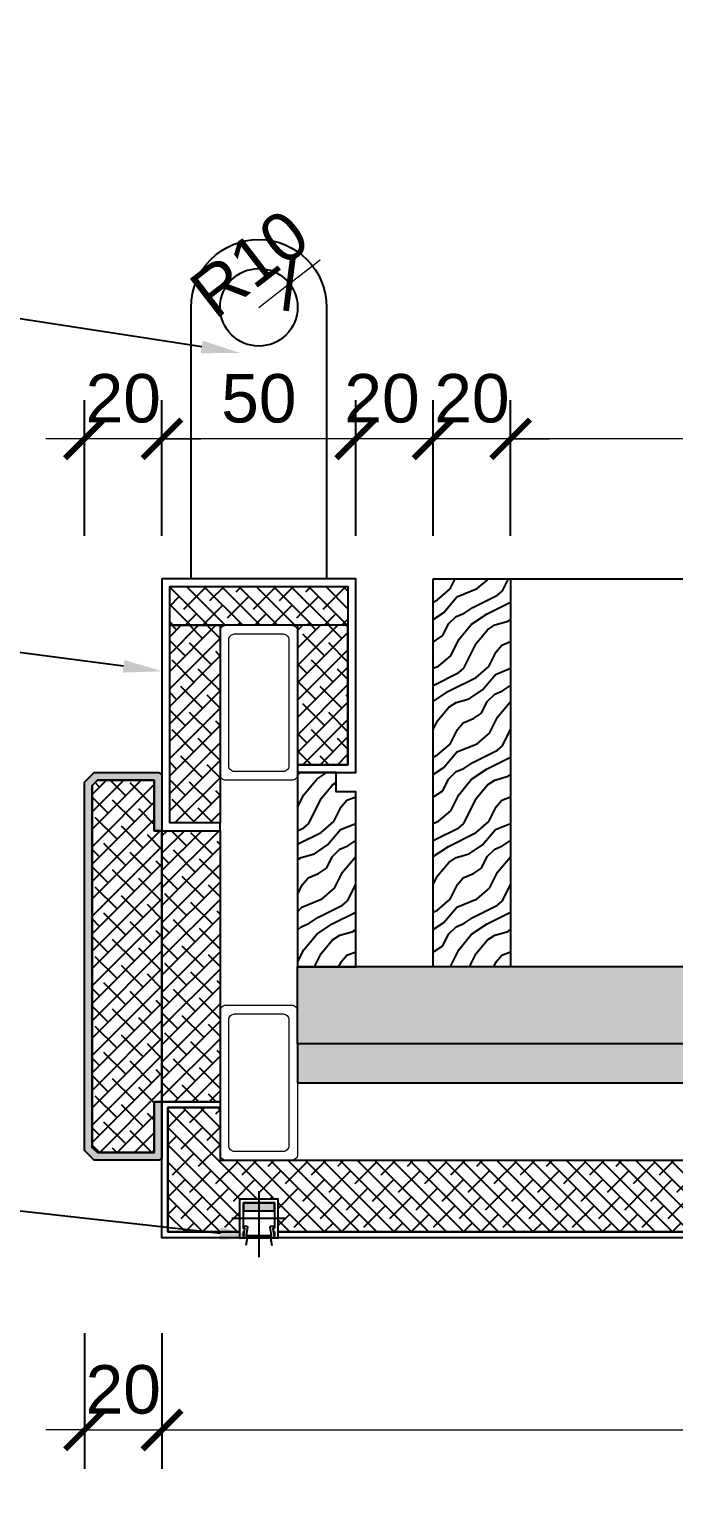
# Model space of a CAD drawing. Header units: millimetres. Extents: x 92928 to 223128, y -11456 to 21098.
# Drawn here: x 198259.2 to 198425.5, y 2084.7 to 2462.4 of the extents above; entities that cross this region are included whole.
import ezdxf
from ezdxf import colors
from ezdxf.entities.mleader import LeaderData, LeaderLine
from ezdxf.enums import TextEntityAlignment as Align
from ezdxf.math import Vec2, Vec3

# ---------------------------------------------------------------- set-up
doc = ezdxf.new("R2010")
doc.units = ezdxf.units.MM
doc.set_wipeout_variables(frame=1)
doc.linetypes.add('CONTINOUS', pattern=[0])
doc.layers.get('Defpoints').update_dxf_attribs({"color": 250})
for name, color, linetype, lineweight in [('_ACM-A-ANNO-DIMS', 2, 'Continuous', 13), ('_ACM-A-ANNO-DIMS @ 5', 2, 'Continuous', 13), ('_ACM-A-DETL-PATT', 8, 'Continuous', 0)]:
    doc.layers.add(name, color=color, linetype=linetype, lineweight=lineweight)
for name, color, linetype in [('I-DETL-LW01', 1, 'Continuous'), ('I-DETL-LW02', 2, 'Continuous'), ('I-DETL-LW251', 251, 'Continuous'), ('PE-尺寸标注', 44, 'Continuous'), ('WALL TYPE$0$G-ANNO-NOTE-CH', 7, 'Continuous')]:
    doc.layers.add(name, color=color, linetype=linetype)
doc.styles.add('Arial', font='ARIALUNI.ttf')
doc.styles.add('Arial_1', font='arial.ttf', dxfattribs={"height": 75})
doc.styles.add('WALL TYPE$0$Aecom Chinese', font='Microsoft YaHei.ttf')
doc.dimstyles.new('Aec-Arch-M-注释性', dxfattribs={"dimscale": 2, "dimtxt": 2.5, "dimasz": 2, "dimexe": 2, "dimexo": 2, "dimgap": 0.8, "dimtad": 1, "dimdec": 0, "dimrnd": 5, "dimzin": 3, "dimdsep": 46, "dimtxsty": 'Arial', "dimblk": 'WALL TYPE$0$_ArchTick', "dimcen": 2.5, "dimdle": 2, "dimclrd": 256, "dimclrt": 256, "dimazin": 2, "dimtfac": 0.75, "dimtdec": 0, "dimtix": 1, "dimtmove": 2, "dimatfit": 2, "dimfxl": 5, "dimfxlon": 1, "dimtolj": 1, "dimtzin": 0, "dimlwd": -1, "dimarcsym": 0})
pattern_1 = [(45, (162171.8554, -8520.408), (-2.24506403, 2.24506403), []), (135, (162171.8554, -8520.408), (-6.7351921, 2.24506403), [7.9375, -4.7625])]
pattern_2 = [(63.434949, (17.933, 0.867), (20, -1e-09), [4.6213683, -17.7393114]), (40.601295, (4.776, 18.16), (20, 2e-08), [4.1580665, -88.037378]), (40.601295, (14.776, 38.16), (20, 2e-08), [4.1580665, -88.037378]), (40.601295, (24.776, 58.16), (19.99999995, -1e-08), [4.1580665, -88.037378]), (63.434949, (7.786, -1.928), (20, -1e-09), [4.2370078, -18.123672]), (50.194429, (9.68, 1.861), (20, 8e-10), [2.2404905, -75.862006]), (50.194429, (19.68, 21.861), (20, 8e-10), [2.2404905, -75.862006]), (50.194429, (29.68, 41.861), (20, 8e-10), [2.2404905, -75.862006]), (21.8014095, (11.115, 3.5825), (20, -3e-08), [2.8687121, -50.982936]), (33.6900675, (13.779, 4.648), (20, -1e-08), [2.521813, -33.5336997]), (63.434949, (15.877, 6.047), (20, -8e-09), [3.3552885, -19.005391]), (45, (17.377, 9.048), (20, 0), [2.717818, -53.8507243]), (45, (27.377, 29.048), (20, 0), [2.717818, -53.8507243]), (21.8014095, (19.299, 10.97), (20, -3e-08), [2.19237, -51.659278]), (63.434949, (1.305, -2.39), (20, -8e-09), [7.1896, -15.17108]), (50.194429, (4.52, 4.04), (20, 8e-10), [4.573562, -73.528935]), (50.194429, (14.52, 24.04), (20, 8e-10), [4.573562, -73.528935]), (50.194429, (24.52, 44.04), (20, 8e-10), [4.573562, -73.528935]), (33.6900675, (7.448, 7.554), (20, -1e-08), [2.2405595, -33.8149534]), (15.945396, (9.312, 8.7964), (20, -1.45e-06), [3.5624845, -69.2386145]), (33.6900675, (12.738, 9.775), (20, -1e-08), [4.0929665, -31.9625462]), (50.194429, (16.143, 12.045), (20, 8e-10), [5.197338, -72.905159]), (50.194429, (26.143, 32.045), (20, 8e-10), [5.197338, -72.905159]), (50.194429, (36.143, 52.045), (20, -3e-09), [5.197338, -72.905159]), (21.8014095, (19.4704, 16.038), (20, -3e-08), [5.7145015, -48.137147]), (50.194429, (0, 5), (20, 8e-10), [5.214067, -72.88843]), (50.194429, (10, 25), (20, 8e-10), [5.214067, -72.88843]), (50.194429, (20, 45), (20, 8e-10), [5.214067, -72.88843]), (33.6900675, (3.338, 9.006), (20, -1e-08), [4.838075, -31.2174377]), (26.565051, (7.3635, 11.689), (19.99999998, 1e-09), [7.98596, -81.456759]), (26.565051, (17.3635, 31.689), (19.99999998, 1e-09), [7.98596, -81.456759]), (40.601295, (14.506, 15.261), (20, 2e-08), [4.3193014, -87.876143]), (40.601295, (24.506, 35.261), (20, 2e-08), [4.3193014, -87.876143]), (40.601295, (34.506, 55.261), (20, 2e-08), [4.3193014, -87.876143]), (33.6900675, (1.335, 11.784), (20, -1e-08), [2.7357916, -33.3197221]), (26.565051, (3.611, 13.301), (19.99999998, 8e-09), [7.158076, -82.284643]), (26.565051, (13.611, 33.301), (20.00000002, -8e-08), [7.158076, -82.284643]), (40.601295, (10.013, 16.503), (20, 2e-08), [1.700823, -90.4946216]), (40.601295, (20.013, 36.503), (20, 2e-08), [1.700823, -90.4946216]), (40.601295, (30.013, 56.503), (20, 2e-08), [1.700823, -90.4946216])]

# ---------------------------------------------------------------- blocks, each defined once
blk = doc.blocks.new('K_20')
at = {"layer": '_ACM-A-DETL-PATT'}
for points in [[(-18.5, -20), (18.5, -20, 0.414214), (20, -18.5), (20, -1.5, 0.414214), (18.5, 0), (-18.5, 0, 0.414214), (-20, -1.5), (-20, -18.5, 0.414214)], [(-16.25, -17.75), (16.25, -17.75, 0.414214), (17.75, -16.25), (17.75, -3.75, 0.414214), (16.25, -2.25), (-16.25, -2.25, 0.414214), (-17.75, -3.75), (-17.75, -16.25, 0.414214)]]:
    blk.add_lwpolyline(points, format="xyb", close=True, dxfattribs=at)
blk = doc.blocks.new('*U376')
at = {"layer": 'I-DETL-LW251', "linetype": 'CONTINOUS'}
h = blk.add_hatch(dxfattribs=at)
h.set_pattern_fill('DOTS', color=250, scale=0.3, angle=90)
h.set_pattern_definition([(90, (0, 6984.9274), (-0.47625, 0.238125), [0, -0.47625])])
edge = h.paths.add_edge_path()
edge.add_line((-13, 3553.7), (-11, 3553.7))
edge.add_line((-11, 3553.7), (-11, 3540.62))
edge.add_line((-11, 3540.62), (3.67, 3540.62))
edge.add_line((3.67, 3540.62), (5, 3541.95))
edge.add_line((5, 3541.95), (5, 3635.31))
edge.add_line((5, 3635.31), (3.67, 3636.64))
edge.add_line((3.67, 3636.64), (-11, 3636.64))
edge.add_line((-11, 3636.64), (-11, 3623.56))
edge.add_line((-11, 3623.56), (-13, 3623.56))
edge.add_line((-13, 3623.56), (-13, 3637.64))
edge.add_arc((-12, 3637.64), 1, 90, 180, ccw=False)
edge.add_line((-12, 3638.64), (4.5, 3638.64))
edge.add_line((4.5, 3638.64), (7, 3636.14))
edge.add_line((7, 3636.14), (7, 3541.12))
edge.add_line((7, 3541.12), (4.5, 3538.62))
edge.add_line((4.5, 3538.62), (-12, 3538.62))
edge.add_arc((-12, 3539.62), 1, 180, 270, ccw=False)
edge.add_line((-13, 3539.62), (-13, 3553.7))
at = {"layer": 'I-DETL-LW251'}
h = blk.add_hatch(dxfattribs=at)
h.set_pattern_fill('ANSI38', color=251, angle=-180)
h.set_pattern_definition([(225, (0, 6984.9274), (2.245064, -2.245064), []), (315, (0, 6984.9274), (6.735192, -2.245064), [7.9375, -4.7625])])
h.paths.add_polyline_path([(-11, 3540.62), (-11, 3553.7), (-13, 3553.7), (-13, 3623.56), (-11, 3623.56), (-11, 3636.64), (3.67, 3636.64), (5, 3635.31), (5, 3541.95), (3.67, 3540.62)])
at = {"layer": 'I-DETL-LW01'}
blk.add_lwpolyline([(-11, 3540.62), (-11, 3553.7), (-11, 3553.7), (-13, 3553.7), (-13, 3623.56), (-11, 3623.56), (-11, 3623.56), (-11, 3636.64), (3.67, 3636.64), (5, 3635.31), (5, 3541.95), (3.67, 3540.62)], close=True, dxfattribs=at)
at = {"layer": 'I-DETL-LW02'}
blk.add_lwpolyline([(-13, 3553.7), (-11, 3553.7), (-11, 3540.62), (3.67, 3540.62), (5, 3541.95), (5, 3635.31), (3.67, 3636.64), (-11, 3636.64), (-11, 3623.56), (-13, 3623.56), (-13, 3637.64, -0.414214), (-12, 3638.64), (4.5, 3638.64), (7, 3636.14), (7, 3541.12), (4.5, 3538.62), (-12, 3538.62, -0.414214), (-13, 3539.62), (-13, 3553.7)], format="xyb", dxfattribs=at)
blk = doc.blocks.new('WALL TYPE$0$_ArchTick')
at = {"color": 0, "linetype": 'ByBlock', "const_width": 0.15}
blk.add_lwpolyline([(-0.5, -0.5), (0.5, 0.5)], dxfattribs=at)
blk = doc.blocks.new('*D674')
at = {"layer": '_ACM-A-ANNO-DIMS', "transparency": 16777216}
blk.add_line((198218.08, 1780.73), (198218.08, 2160.73), dxfattribs=at)
at = {"layer": '_ACM-A-ANNO-DIMS', "color": 0, "lineweight": -2, "transparency": 16777216}
for p, q in [((198243.08, 2150.73), (198208.08, 2150.73)), ((198243.08, 1790.73), (198208.08, 1790.73))]:
    blk.add_line(p, q, dxfattribs=at)
at = {"layer": 'Defpoints', "color": 0, "transparency": 16777216}
for p in [(198218.08, 2150.73), (198280.96, 2150.73), (198280.96, 1790.73)]:
    blk.add_point(p, dxfattribs=at)
at = {"layer": '_ACM-A-ANNO-DIMS', "transparency": 16777216, "xscale": 10, "yscale": 10, "zscale": 10}
for p, rotation in [((198218.08, 2150.73), 90), ((198218.08, 1790.73), 270)]:
    blk.add_blockref('WALL TYPE$0$_ArchTick', p, dxfattribs=dict(at, rotation=rotation))
at = {"layer": '_ACM-A-ANNO-DIMS', "transparency": 16777216, "insert": (198207.69, 1970.73), "char_height": 12.5, "attachment_point": 5, "rotation": 90, "style": 'Arial'}
blk.add_mtext('\\A1;360', dxfattribs=at)
blk = doc.blocks.new('*D675')
at = {"layer": '_ACM-A-ANNO-DIMS', "transparency": 16777216}
for p, q in [((198218.08, 2170.73), (198218.08, 2180.73)), ((198218.08, 2170.73), (198218.08, 2150.73)), ((198218.08, 2150.73), (198218.08, 2140.73))]:
    blk.add_line(p, q, dxfattribs=at)
at = {"layer": '_ACM-A-ANNO-DIMS', "color": 0, "lineweight": -2, "transparency": 16777216}
for p, q in [((198243.08, 2170.73), (198208.08, 2170.73)), ((198243.08, 2150.73), (198208.08, 2150.73))]:
    blk.add_line(p, q, dxfattribs=at)
at = {"layer": 'Defpoints', "color": 0, "transparency": 16777216}
for p in [(198280.96, 2170.73), (198218.08, 2150.73), (198280.96, 2150.73)]:
    blk.add_point(p, dxfattribs=at)
at = {"layer": '_ACM-A-ANNO-DIMS', "transparency": 16777216, "xscale": 10, "yscale": 10, "zscale": 10}
for p, rotation in [((198218.08, 2170.73), 270), ((198218.08, 2150.73), 90)]:
    blk.add_blockref('WALL TYPE$0$_ArchTick', p, dxfattribs=dict(at, rotation=rotation))
at = {"layer": '_ACM-A-ANNO-DIMS', "transparency": 16777216, "insert": (198207.69, 2160.73), "char_height": 12.5, "attachment_point": 5, "rotation": 90, "style": 'Arial'}
blk.add_mtext('\\A1;20', dxfattribs=at)
blk = doc.blocks.new('*D676')
at = {"layer": '_ACM-A-ANNO-DIMS', "transparency": 16777216}
blk.add_line((198218.08, 2280.74), (198218.08, 2160.73), dxfattribs=at)
at = {"layer": '_ACM-A-ANNO-DIMS', "color": 0, "lineweight": -2, "transparency": 16777216}
for p, q in [((198243.08, 2270.74), (198208.08, 2270.74)), ((198243.08, 2170.73), (198208.08, 2170.73))]:
    blk.add_line(p, q, dxfattribs=at)
at = {"layer": 'Defpoints', "color": 0, "transparency": 16777216}
for p in [(198280.96, 2270.74), (198218.08, 2170.73), (198280.96, 2170.73)]:
    blk.add_point(p, dxfattribs=at)
at = {"layer": '_ACM-A-ANNO-DIMS', "transparency": 16777216, "xscale": 10, "yscale": 10, "zscale": 10}
for p, rotation in [((198218.08, 2270.74), 90), ((198218.08, 2170.73), 270)]:
    blk.add_blockref('WALL TYPE$0$_ArchTick', p, dxfattribs=dict(at, rotation=rotation))
at = {"layer": '_ACM-A-ANNO-DIMS', "transparency": 16777216, "insert": (198207.69, 2220.73), "char_height": 12.5, "attachment_point": 5, "rotation": 90, "style": 'Arial'}
blk.add_mtext('\\A1;100', dxfattribs=at)
blk = doc.blocks.new('*D677')
at = {"layer": '_ACM-A-ANNO-DIMS', "transparency": 16777216}
blk.add_line((198218.08, 2330.73), (198218.08, 2260.74), dxfattribs=at)
at = {"layer": '_ACM-A-ANNO-DIMS', "color": 0, "lineweight": -2, "transparency": 16777216}
for p, q in [((198243.08, 2320.73), (198208.08, 2320.73)), ((198243.08, 2270.74), (198208.08, 2270.74))]:
    blk.add_line(p, q, dxfattribs=at)
at = {"layer": 'Defpoints', "color": 0, "transparency": 16777216}
for p in [(198280.96, 2320.73), (198218.08, 2270.74), (198280.96, 2270.74)]:
    blk.add_point(p, dxfattribs=at)
at = {"layer": '_ACM-A-ANNO-DIMS', "transparency": 16777216, "xscale": 10, "yscale": 10, "zscale": 10}
for p, rotation in [((198218.08, 2320.73), 90), ((198218.08, 2270.74), 270)]:
    blk.add_blockref('WALL TYPE$0$_ArchTick', p, dxfattribs=dict(at, rotation=rotation))
at = {"layer": '_ACM-A-ANNO-DIMS', "transparency": 16777216, "insert": (198207.69, 2295.73), "char_height": 12.5, "attachment_point": 5, "rotation": 90, "style": 'Arial'}
blk.add_mtext('\\A1;50', dxfattribs=at)
blk = doc.blocks.new('*D678')
at = {"layer": '_ACM-A-ANNO-DIMS', "color": 0, "lineweight": -2, "transparency": 16777216}
for p, q in [((198273.42, 2126.17), (198273.42, 2091.17)), ((198293.42, 2126.17), (198293.42, 2091.17))]:
    blk.add_line(p, q, dxfattribs=at)
at = {"layer": '_ACM-A-ANNO-DIMS', "transparency": 16777216}
for p, q in [((198273.42, 2101.17), (198263.42, 2101.17)), ((198273.42, 2101.17), (198293.42, 2101.17)), ((198293.42, 2101.17), (198303.42, 2101.17))]:
    blk.add_line(p, q, dxfattribs=at)
at = {"layer": 'Defpoints', "color": 0, "transparency": 16777216}
for p in [(198273.42, 2173.23), (198293.42, 2150.73), (198293.42, 2101.17)]:
    blk.add_point(p, dxfattribs=at)
at = {"layer": '_ACM-A-ANNO-DIMS', "transparency": 16777216, "xscale": 10, "yscale": 10, "zscale": 10}
blk.add_blockref('WALL TYPE$0$_ArchTick', (198273.42, 2101.17), dxfattribs=at)
at = {"layer": '_ACM-A-ANNO-DIMS', "transparency": 16777216, "xscale": 10, "yscale": 10, "zscale": 10, "rotation": 180}
blk.add_blockref('WALL TYPE$0$_ArchTick', (198293.42, 2101.17), dxfattribs=at)
at = {"layer": '_ACM-A-ANNO-DIMS', "transparency": 16777216, "insert": (198283.42, 2111.55), "char_height": 12.5, "attachment_point": 5, "style": 'Arial'}
blk.add_mtext('\\A1;20', dxfattribs=at)
blk = doc.blocks.new('*D679')
at = {"layer": '_ACM-A-ANNO-DIMS', "color": 0, "lineweight": -2, "transparency": 16777216}
for p, q in [((198293.42, 2126.17), (198293.42, 2091.17)), ((198876.92, 2126.17), (198876.92, 2091.17))]:
    blk.add_line(p, q, dxfattribs=at)
at = {"layer": '_ACM-A-ANNO-DIMS', "transparency": 16777216}
blk.add_line((198283.42, 2101.17), (198886.92, 2101.17), dxfattribs=at)
at = {"layer": 'Defpoints', "color": 0, "transparency": 16777216}
for p in [(198293.42, 2150.73), (198876.92, 2150.73), (198876.92, 2101.17)]:
    blk.add_point(p, dxfattribs=at)
at = {"layer": '_ACM-A-ANNO-DIMS', "transparency": 16777216, "xscale": 10, "yscale": 10, "zscale": 10, "rotation": 180}
blk.add_blockref('WALL TYPE$0$_ArchTick', (198293.42, 2101.17), dxfattribs=at)
at = {"layer": '_ACM-A-ANNO-DIMS', "transparency": 16777216, "xscale": 10, "yscale": 10, "zscale": 10}
blk.add_blockref('WALL TYPE$0$_ArchTick', (198876.92, 2101.17), dxfattribs=at)
at = {"layer": '_ACM-A-ANNO-DIMS', "transparency": 16777216, "insert": (198585.17, 2111.55), "char_height": 12.5, "attachment_point": 5, "style": 'Arial'}
blk.add_mtext('\\A1;585', dxfattribs=at)
blk = doc.blocks.new('天花LED灯带')
blk.add_wipeout([(0, -5), (10, -5), (10, 5), (0, 5)])
blk.add_hatch(color=8).paths.add_polyline_path([(1, -4), (3, -4), (3, 4), (1, 4)])
at = {"color": 8}
for p, q in [((5, 7), (5, -7)), ((-2, 0), (15, 0)), ((10, 3), (12, 3.35)), ((10, -3), (12, -3.35))]:
    blk.add_line(p, q, dxfattribs=at)
for points in [[(0, -5), (10, -5), (10, 5), (0, 5)], [(1, -4), (3, -4), (3, 4), (1, 4)]]:
    blk.add_lwpolyline(points, close=True)
blk.add_lwpolyline([(7.5, 4, -0.414214), (7.6, 3.9), (7.6, 3.72, 0.463455), (7.72, 3.62), (8.4, 3.73), (8.4, 3.9, -0.414214), (8.5, 4), (10, 4), (10, -4), (8.5, -4, -0.414214), (8.4, -3.9), (8.4, -3.73), (7.72, -3.62, 0.463455), (7.6, -3.72), (7.6, -3.9, -0.414214), (7.5, -4), (1, -4), (1, 4), (7.5, 4)], format="xyb")
blk.add_lwpolyline([(7, 3.13), (7, 3.9, -0.414214), (7.1, 4), (7.4, 4, -0.414214), (7.6, 3.8), (7.6, 3.72, 0.463455), (7.72, 3.62), (10, 4), (10, -4), (7.72, -3.62, 0.463455), (7.6, -3.72), (7.6, -3.8, -0.414214), (7.4, -4), (7.1, -4, -0.414214), (7, -3.9), (7, -3.13, -0.463455), (7.23, -2.93), (9.4, -3.29), (9.4, 3.29), (7.23, 2.93, -0.463455)], format="xyb", close=True)
blk = doc.blocks.new('*D680')
at = {"layer": '_ACM-A-ANNO-DIMS', "color": 0, "lineweight": -2, "transparency": 16777216}
for p, q in [((198273.42, 2331.8), (198273.42, 2366.8)), ((198293.42, 2331.8), (198293.42, 2366.8))]:
    blk.add_line(p, q, dxfattribs=at)
at = {"layer": '_ACM-A-ANNO-DIMS', "transparency": 16777216}
for p, q in [((198273.42, 2356.8), (198263.42, 2356.8)), ((198293.42, 2356.8), (198273.42, 2356.8)), ((198293.42, 2356.8), (198303.42, 2356.8))]:
    blk.add_line(p, q, dxfattribs=at)
at = {"layer": 'Defpoints', "color": 0, "transparency": 16777216}
for p in [(198273.42, 2356.8), (198273.42, 2265.97), (198293.42, 2265.97)]:
    blk.add_point(p, dxfattribs=at)
at = {"layer": '_ACM-A-ANNO-DIMS', "transparency": 16777216, "xscale": 10, "yscale": 10, "zscale": 10}
blk.add_blockref('WALL TYPE$0$_ArchTick', (198273.42, 2356.8), dxfattribs=at)
at = {"layer": '_ACM-A-ANNO-DIMS', "transparency": 16777216, "xscale": 10, "yscale": 10, "zscale": 10, "rotation": 180}
blk.add_blockref('WALL TYPE$0$_ArchTick', (198293.42, 2356.8), dxfattribs=at)
at = {"layer": '_ACM-A-ANNO-DIMS', "transparency": 16777216, "insert": (198283.42, 2367.19), "char_height": 12.5, "attachment_point": 5, "style": 'Arial'}
blk.add_mtext('\\A1;20', dxfattribs=at)
blk = doc.blocks.new('*D681')
at = {"layer": '_ACM-A-ANNO-DIMS', "color": 0, "lineweight": -2, "transparency": 16777216}
for p, q in [((198293.42, 2331.8), (198293.42, 2366.8)), ((198343.42, 2331.8), (198343.42, 2366.8))]:
    blk.add_line(p, q, dxfattribs=at)
at = {"layer": '_ACM-A-ANNO-DIMS', "transparency": 16777216}
blk.add_line((198353.42, 2356.8), (198283.42, 2356.8), dxfattribs=at)
at = {"layer": 'Defpoints', "color": 0, "transparency": 16777216}
for p in [(198293.42, 2356.8), (198293.42, 2265.97), (198343.42, 2265.97)]:
    blk.add_point(p, dxfattribs=at)
at = {"layer": '_ACM-A-ANNO-DIMS', "transparency": 16777216, "xscale": 10, "yscale": 10, "zscale": 10, "rotation": 180}
blk.add_blockref('WALL TYPE$0$_ArchTick', (198293.42, 2356.8), dxfattribs=at)
at = {"layer": '_ACM-A-ANNO-DIMS', "transparency": 16777216, "xscale": 10, "yscale": 10, "zscale": 10}
blk.add_blockref('WALL TYPE$0$_ArchTick', (198343.42, 2356.8), dxfattribs=at)
at = {"layer": '_ACM-A-ANNO-DIMS', "transparency": 16777216, "insert": (198318.42, 2367.19), "char_height": 12.5, "attachment_point": 5, "style": 'Arial'}
blk.add_mtext('\\A1;50', dxfattribs=at)
blk = doc.blocks.new('*D682')
at = {"layer": '_ACM-A-ANNO-DIMS', "color": 0, "lineweight": -2, "transparency": 16777216}
for p, q in [((198343.42, 2331.8), (198343.42, 2366.8)), ((198363.42, 2331.8), (198363.42, 2366.8))]:
    blk.add_line(p, q, dxfattribs=at)
at = {"layer": '_ACM-A-ANNO-DIMS', "transparency": 16777216}
blk.add_line((198373.42, 2356.8), (198333.42, 2356.8), dxfattribs=at)
at = {"layer": 'Defpoints', "color": 0, "transparency": 16777216}
for p in [(198343.42, 2356.8), (198343.42, 2265.97), (198363.42, 2265.97)]:
    blk.add_point(p, dxfattribs=at)
at = {"layer": '_ACM-A-ANNO-DIMS', "transparency": 16777216, "xscale": 10, "yscale": 10, "zscale": 10, "rotation": 180}
blk.add_blockref('WALL TYPE$0$_ArchTick', (198343.42, 2356.8), dxfattribs=at)
at = {"layer": '_ACM-A-ANNO-DIMS', "transparency": 16777216, "xscale": 10, "yscale": 10, "zscale": 10}
blk.add_blockref('WALL TYPE$0$_ArchTick', (198363.42, 2356.8), dxfattribs=at)
at = {"layer": '_ACM-A-ANNO-DIMS', "transparency": 16777216, "insert": (198350.21, 2367.19), "char_height": 12.5, "attachment_point": 5, "style": 'Arial'}
blk.add_mtext('\\A1;20', dxfattribs=at)
blk = doc.blocks.new('*D683')
at = {"layer": '_ACM-A-ANNO-DIMS', "color": 0, "lineweight": -2, "transparency": 16777216}
for p, q in [((198363.42, 2331.8), (198363.42, 2366.8)), ((198383.42, 2331.8), (198383.42, 2366.8))]:
    blk.add_line(p, q, dxfattribs=at)
at = {"layer": '_ACM-A-ANNO-DIMS', "transparency": 16777216}
for p, q in [((198363.42, 2356.8), (198353.42, 2356.8)), ((198383.42, 2356.8), (198363.42, 2356.8)), ((198383.42, 2356.8), (198393.42, 2356.8))]:
    blk.add_line(p, q, dxfattribs=at)
at = {"layer": 'Defpoints', "color": 0, "transparency": 16777216}
for p in [(198363.42, 2356.8), (198363.42, 2265.97), (198383.42, 2265.97)]:
    blk.add_point(p, dxfattribs=at)
at = {"layer": '_ACM-A-ANNO-DIMS', "transparency": 16777216, "xscale": 10, "yscale": 10, "zscale": 10}
blk.add_blockref('WALL TYPE$0$_ArchTick', (198363.42, 2356.8), dxfattribs=at)
at = {"layer": '_ACM-A-ANNO-DIMS', "transparency": 16777216, "xscale": 10, "yscale": 10, "zscale": 10, "rotation": 180}
blk.add_blockref('WALL TYPE$0$_ArchTick', (198383.42, 2356.8), dxfattribs=at)
at = {"layer": '_ACM-A-ANNO-DIMS', "transparency": 16777216, "insert": (198373.42, 2367.19), "char_height": 12.5, "attachment_point": 5, "style": 'Arial'}
blk.add_mtext('\\A1;20', dxfattribs=at)
blk = doc.blocks.new('*D684')
at = {"layer": '_ACM-A-ANNO-DIMS', "color": 0, "lineweight": -2, "transparency": 16777216}
for p, q in [((198383.42, 2331.8), (198383.42, 2366.8)), ((198858.42, 2331.8), (198858.42, 2366.8))]:
    blk.add_line(p, q, dxfattribs=at)
at = {"layer": '_ACM-A-ANNO-DIMS', "transparency": 16777216}
blk.add_line((198868.42, 2356.8), (198373.42, 2356.8), dxfattribs=at)
at = {"layer": 'Defpoints', "color": 0, "transparency": 16777216}
for p in [(198383.42, 2356.8), (198383.42, 2265.97), (198858.42, 2265.97)]:
    blk.add_point(p, dxfattribs=at)
at = {"layer": '_ACM-A-ANNO-DIMS', "transparency": 16777216, "xscale": 10, "yscale": 10, "zscale": 10, "rotation": 180}
blk.add_blockref('WALL TYPE$0$_ArchTick', (198383.42, 2356.8), dxfattribs=at)
at = {"layer": '_ACM-A-ANNO-DIMS', "transparency": 16777216, "xscale": 10, "yscale": 10, "zscale": 10}
blk.add_blockref('WALL TYPE$0$_ArchTick', (198858.42, 2356.8), dxfattribs=at)
at = {"layer": '_ACM-A-ANNO-DIMS', "transparency": 16777216, "insert": (198620.92, 2367.16), "char_height": 12.5, "attachment_point": 5, "style": 'Arial'}
blk.add_mtext('\\A1;475', dxfattribs=at)
blk = doc.blocks.new('*D747')
at = {"layer": '_ACM-A-ANNO-DIMS', "transparency": 16777216}
for p, q in [((198326.34, 2396.84), (198334.25, 2402.95)), ((198318.42, 2390.73), (198326.34, 2396.84))]:
    blk.add_line(p, q, dxfattribs=at)
at = {"layer": 'Defpoints', "color": 0, "transparency": 16777216}
for p in [(198326.34, 2396.84), (198318.42, 2390.73)]:
    blk.add_point(p, dxfattribs=at)
at = {"layer": '_ACM-A-ANNO-DIMS', "transparency": 16777216, "xscale": 10, "yscale": 10, "zscale": 10, "rotation": 217.6843215312928}
blk.add_blockref('WALL TYPE$0$_ArchTick', (198326.34, 2396.84), dxfattribs=at)
at = {"layer": '_ACM-A-ANNO-DIMS', "transparency": 16777216, "insert": (198316.03, 2402), "char_height": 12.5, "attachment_point": 5, "rotation": 37.6843, "style": 'Arial'}
blk.add_mtext('\\A1;R10', dxfattribs=at)
blk = doc.blocks.new('WHA12202707')
at = {"transparency": 16777216}
for p, q in [((2.381, 2.381), (0, 0)), ((11.906, 2.381), (2.381, 2.381)), ((11.906, 2.381), (14.287, 0)), ((2.381, -2.381), (0, 0)), ((11.906, -2.381), (14.287, 0)), ((2.381, -2.381), (11.906, -2.381))]:
    blk.add_line(p, q, dxfattribs=at)
at = {"transparency": 16777216, "style": 'WALL TYPE$0$Aecom Chinese'}
blk.add_attdef('英文2', (0.492, -14.583), '', height=2.5, dxfattribs=at)
at = {"layer": 'WALL TYPE$0$G-ANNO-NOTE-CH', "transparency": 16777216, "style": 'WALL TYPE$0$Aecom Chinese'}
blk.add_attdef('编号', text='', height=2.5, dxfattribs=at).set_placement((7.101, 0), align=Align.MIDDLE)
for tag, p in [('中文', (0.538, -5.179)), ('英文', (0.492, -9.507))]:
    blk.add_attdef(tag, text='', height=2.5, dxfattribs=at).set_placement(p, align=Align.MIDDLE_LEFT)

msp = doc.modelspace()

# ---------------------------------------------------------------- hatches: boundary and pattern name
at = {"layer": 'I-DETL-LW251'}
h = msp.add_hatch(dxfattribs=at)
h.set_pattern_fill('ANSI38', color=251, angle=90)
h.set_pattern_definition([(135, (209226.8357, -33955.1196), (-2.24506403, -2.24506403), []), (225, (209226.8357, -33955.1196), (-2.24506403, -6.7351921), [7.9375, -4.7625])])
h.paths.add_polyline_path([(198295.42, 2308.73), (198295.42, 2318.73), (198341.42, 2318.73), (198341.42, 2308.73)])
h = msp.add_hatch(dxfattribs=at)
h.set_pattern_fill('ANSI38', color=251)
h.set_pattern_definition(pattern_1)
h.paths.add_polyline_path([(198308.42, 2257.74), (198295.42, 2257.74), (198295.42, 2308.73), (198308.42, 2308.73)])
h = msp.add_hatch(dxfattribs=at)
h.set_pattern_fill('ANSI38', color=251)
h.set_pattern_definition(pattern_1)
h.paths.add_polyline_path([(198328.42, 2272.74), (198341.42, 2272.74), (198341.42, 2308.73), (198328.42, 2308.73)])
h = msp.add_hatch(dxfattribs=at)
h.set_pattern_fill('ANSI38', color=251, angle=-1e-14)
h.paths.add_polyline_path([(198293.42, 2255.73), (198308.42, 2255.73), (198308.42, 2185.81), (198293.42, 2185.81)])
h = msp.add_hatch(dxfattribs=at)
h.set_pattern_fill('ANSI38', color=251, angle=90)
h.paths.add_polyline_path([(198328.42, 2190.73), (199269.44, 2190.73), (199269.44, 2200.73), (198328.42, 2200.73)])
h = msp.add_hatch(dxfattribs=at)
h.set_pattern_fill('ANSI38', color=251, angle=90)
h.set_pattern_definition([(135, (198294.921, 1757.1447), (-2.245064, -2.245064), []), (225, (198294.921, 1757.1447), (-2.245064, -6.735192), [7.9375, -4.7625])])
h.paths.add_polyline_path([(198875.42, 2152.23), (198294.92, 2152.23), (198294.92, 2184.31), (198308.42, 2184.31), (198308.42, 2170.73), (198320.42, 2170.73), (198875.42, 2170.73)])
at = {"layer": 'PE-尺寸标注'}
h = msp.add_hatch(dxfattribs=at)
h.set_pattern_fill('木纹面1', color=251, scale=5, style=0, pattern_type=2)
h.set_pattern_definition(pattern_2)
h.paths.add_polyline_path([(198363.42, 2320.73), (198383.42, 2320.73), (198383.42, 2220.61), (198363.42, 2220.61)])
h = msp.add_hatch(dxfattribs=at)
h.set_pattern_fill('木纹面1', color=251, scale=5, style=0, pattern_type=2)
h.set_pattern_definition(pattern_2)
edge = h.paths.add_edge_path()
edge.add_line((198338.42, 2270.74), (198328.42, 2270.74))
edge.add_line((198328.42, 2270.74), (198328.42, 2220.61))
edge.add_line((198328.42, 2220.61), (198343.42, 2220.61))
edge.add_line((198343.42, 2220.61), (198343.42, 2265.74))
edge.add_line((198343.42, 2265.74), (198338.42, 2265.74))
edge.add_line((198338.42, 2265.74), (198338.42, 2270.74))
h = msp.add_hatch(dxfattribs=at)
h.set_pattern_fill('木纹面1', color=251, scale=5, angle=-90, style=0, pattern_type=2)
h.set_pattern_definition([(333.434949, (196108.676, 200566.214), (-1e-09, -20), [4.6213683, -17.7393114]), (310.601295, (196125.97, 200579.371), (2e-08, -20), [4.1580665, -88.037378]), (310.601295, (196145.97, 200569.371), (2e-08, -20), [4.1580665, -88.037378]), (310.601295, (196165.97, 200559.371), (-1e-08, -19.99999995), [4.1580665, -88.037378]), (333.434949, (196105.881, 200576.362), (-1e-09, -20), [4.2370078, -18.123672]), (320.194429, (196109.67, 200574.467), (8e-10, -20), [2.2404905, -75.862006]), (320.194429, (196129.67, 200564.467), (8e-10, -20), [2.2404905, -75.862006]), (320.194429, (196149.67, 200554.467), (8e-10, -20), [2.2404905, -75.862006]), (291.8014095, (196111.392, 200573.0325), (-3e-08, -20), [2.8687121, -50.982936]), (303.6900675, (196112.457, 200570.369), (-1e-08, -20), [2.521813, -33.5336997]), (333.434949, (196113.856, 200568.27), (-8e-09, -20), [3.3552885, -19.005391]), (315, (196116.857, 200566.77), (-4e-15, -20), [2.717818, -53.8507243]), (315, (196136.857, 200556.77), (-4e-15, -20), [2.717818, -53.8507243]), (291.8014095, (196118.779, 200564.848), (-3e-08, -20), [2.19237, -51.659278]), (333.434949, (196105.419, 200582.843), (-8e-09, -20), [7.1896, -15.17108]), (320.194429, (196111.85, 200579.627), (8e-10, -20), [4.573562, -73.528935]), (320.194429, (196131.85, 200569.627), (8e-10, -20), [4.573562, -73.528935]), (320.194429, (196151.85, 200559.627), (8e-10, -20), [4.573562, -73.528935]), (303.6900675, (196115.363, 200576.7), (-1e-08, -20), [2.2405595, -33.8149534]), (285.945396, (196116.6057, 200574.835), (-1.45e-06, -20), [3.5624845, -69.2386144]), (303.6900675, (196117.584, 200571.41), (-1e-08, -20), [4.0929665, -31.9625462]), (320.194429, (196119.855, 200568.004), (8e-10, -20), [5.197338, -72.905159]), (320.194429, (196139.855, 200558.004), (8e-10, -20), [5.197338, -72.905159]), (320.194429, (196159.855, 200548.004), (-3e-09, -20), [5.197338, -72.905159]), (291.8014095, (196123.8474, 200564.677), (-3e-08, -20), [5.7145015, -48.137147]), (320.194429, (196112.81, 200584.147), (8e-10, -20), [5.214067, -72.88843]), (320.194429, (196132.81, 200574.147), (8e-10, -20), [5.214067, -72.88843]), (320.194429, (196152.81, 200564.147), (8e-10, -20), [5.214067, -72.88843]), (303.6900675, (196116.815, 200580.81), (-1e-08, -20), [4.838075, -31.2174377]), (296.565051, (196119.4985, 200576.784), (1e-09, -19.99999998), [7.98596, -81.456759]), (296.565051, (196139.4985, 200566.784), (1e-09, -19.99999998), [7.98596, -81.456759]), (310.601295, (196123.07, 200569.641), (2e-08, -20), [4.3193014, -87.876143]), (310.601295, (196143.07, 200559.641), (2e-08, -20), [4.3193014, -87.876143]), (310.601295, (196163.07, 200549.641), (2e-08, -20), [4.3193014, -87.876143]), (303.6900675, (196119.593, 200582.813), (-1e-08, -20), [2.7357916, -33.3197221]), (296.565051, (196121.111, 200580.5365), (8e-09, -19.99999998), [7.158076, -82.284643]), (296.565051, (196141.111, 200570.5365), (-8e-08, -20.00000002), [7.158076, -82.284643]), (310.601295, (196124.312, 200574.134), (2e-08, -20), [1.700823, -90.4946216]), (310.601295, (196144.312, 200564.134), (2e-08, -20), [1.700823, -90.4946216]), (310.601295, (196164.312, 200554.134), (2e-08, -20), [1.700823, -90.4946216])])
h.paths.add_polyline_path([(199269.44, 2220.73), (199269.44, 2200.73), (198328.42, 2200.73), (198328.42, 2220.73)])

# ---------------------------------------------------------------- linework, layer by layer
at = {"layer": 'I-DETL-LW01'}
for points in [[(198295.42, 2308.73), (198295.42, 2318.73), (198341.42, 2318.73), (198341.42, 2308.73)], [(198308.42, 2257.74), (198295.42, 2257.74), (198295.42, 2308.73), (198308.42, 2308.73)], [(198328.42, 2272.74), (198341.42, 2272.74), (198341.42, 2308.73), (198328.42, 2308.73)], [(198293.42, 2255.73), (198308.42, 2255.73), (198308.42, 2185.81), (198293.42, 2185.81)], [(198328.42, 2190.73), (199269.44, 2190.73), (199269.44, 2200.73), (198328.42, 2200.73)], [(198875.42, 2152.23), (198294.92, 2152.23), (198294.92, 2184.31), (198308.42, 2184.31), (198308.42, 2170.73), (198320.42, 2170.73), (198875.42, 2170.73), (198875.42, 2152.23)]]:
    msp.add_lwpolyline(points, close=True, dxfattribs=at)
at = {"layer": 'I-DETL-LW02'}
msp.add_lwpolyline([(198335.92, 2390.73), (198335.92, 2320.73), (198300.92, 2320.73), (198300.92, 2390.73, -1)], format="xyb", close=True, dxfattribs=at)
for points in [[(198328.42, 2270.74), (198343.42, 2270.74), (198343.42, 2320.73), (198293.42, 2320.73), (198293.42, 2255.74), (198308.42, 2255.74), (198308.42, 2257.74), (198295.42, 2257.74), (198295.42, 2318.73), (198341.42, 2318.73), (198341.42, 2272.74), (198328.42, 2272.74), (198328.42, 2270.74)], [(198383.42, 2320.73), (198858.42, 2320.73)], [(198338.42, 2270.74), (198328.42, 2270.74), (198328.42, 2220.61), (198343.42, 2220.61), (198343.42, 2265.74), (198338.42, 2265.74), (198338.42, 2270.74)]]:
    msp.add_lwpolyline(points, dxfattribs=at)
for points in [[(198363.42, 2320.73), (198383.42, 2320.73), (198383.42, 2220.61), (198363.42, 2220.61)], [(199269.44, 2220.73), (199269.44, 2200.73), (198328.42, 2200.73), (198328.42, 2220.73)], [(198308.42, 2184.31), (198294.92, 2184.31), (198294.92, 2152.23), (198875.42, 2152.23), (198875.42, 2170.73), (198876.92, 2170.73), (198876.92, 2150.73), (198293.42, 2150.73), (198293.42, 2185.81), (198308.42, 2185.81)]]:
    msp.add_lwpolyline(points, close=True, dxfattribs=at)
msp.add_circle((198318.42, 2390.73), 10, dxfattribs=at)

# ---------------------------------------------------------------- block references
at = {"xscale": -1, "rotation": 90}
for p in [(198308.42, 2288.73), (198308.42, 2190.73)]:
    msp.add_blockref('K_20', p, dxfattribs=at)
at = {"rotation": 180}
msp.add_blockref('*U376', (198280.42, 5809.36), dxfattribs=at)

# ---------------------------------------------------------------- dimensions: what is measured, and where the dimension line sits
at = {"layer": '_ACM-A-ANNO-DIMS @ 5'}
dim = msp.add_radius_dim(center=(198318.42, 2390.73), mpoint=(198326.34, 2396.84), dimstyle='Aec-Arch-M-注释性', override={"dimscale": 5, "dimzin": 8, "dimtix": 1, "dimtofl": 1, "dimtmove": 2, "dimatfit": 2}, dxfattribs=at)
dim.commit()
dim.dimension.update_dxf_attribs({"geometry": '*D747', "text_midpoint": (198316.03, 2402)})
for base, p1, p2, picture, middle in [((198273.42, 2356.8), (198293.42, 2265.97), (198273.42, 2265.97), '*D680', (198283.42, 2367.19)), ((198293.42, 2356.8), (198343.42, 2265.97), (198293.42, 2265.97), '*D681', (198318.42, 2367.19)), ((198363.42, 2356.8), (198383.42, 2265.97), (198363.42, 2265.97), '*D683', (198373.42, 2367.19)), ((198383.42, 2356.8), (198858.42, 2265.97), (198383.42, 2265.97), '*D684', (198620.92, 2367.16)), ((198293.42, 2101.17), (198273.42, 2173.23), (198293.42, 2150.73), '*D678', (198283.42, 2111.55)), ((198876.923, 2101.1667), (198293.4211, 2150.7263), (198876.923, 2150.7263), '*D679', (198585.1721, 2111.5532))]:
    dim = msp.add_linear_dim(base=base, p1=p1, p2=p2, dimstyle='Aec-Arch-M-注释性', override={"dimscale": 5, "dimzin": 8, "dimtix": 1, "dimtofl": 1, "dimtmove": 2, "dimatfit": 2}, dxfattribs=at)
    dim.commit()
    dim.dimension.update_dxf_attribs({"geometry": picture, "text_midpoint": middle})
dim = msp.add_linear_dim(base=(198343.42, 2356.8), p1=(198363.42, 2265.97), p2=(198343.42, 2265.97), dimstyle='Aec-Arch-M-注释性', override={"dimscale": 5, "dimzin": 8, "dimtix": 1, "dimtofl": 1, "dimtmove": 2, "dimatfit": 2}, dxfattribs=at)
dim.commit()
dim.dimension.update_dxf_attribs({"geometry": '*D682', "text_midpoint": (198350.21, 2367.19), "dimtype": 128})
for base, p1, p2, picture, middle in [((198218.08, 2270.74), (198280.96, 2320.73), (198280.96, 2270.74), '*D677', (198207.69, 2295.73)), ((198218.08, 2170.73), (198280.96, 2270.74), (198280.96, 2170.73), '*D676', (198207.69, 2220.73)), ((198218.08, 2150.73), (198280.96, 2170.73), (198280.96, 2150.73), '*D675', (198207.69, 2160.73)), ((198218.08, 2150.73), (198280.96, 1790.73), (198280.96, 2150.73), '*D674', (198207.69, 1970.73))]:
    dim = msp.add_linear_dim(base=base, p1=p1, p2=p2, angle=90, dimstyle='Aec-Arch-M-注释性', override={"dimscale": 5, "dimzin": 8, "dimtix": 1, "dimtofl": 1, "dimtmove": 2, "dimatfit": 2}, dxfattribs=at)
    dim.commit()
    dim.dimension.update_dxf_attribs({"geometry": picture, "text_midpoint": middle})

# ---------------------------------------------------------------- leaders
ml = msp.add_multileader_block('Standard', dxfattribs=at)
ml.set_content('WHA12202707', color=256, scale=-5)
ml.set_attribute('编号', 'MT-01', width=0)
ml.set_attribute('中文', '古铜色不锈钢', width=0)
ml.set_attribute('英文', 'ANTIQUE BRONZE STAINLESS STEEL', width=0)
ml.set_attribute('英文2', '', width=0)
ml.set_leader_properties(color=2)
ml.build(insert=Vec2(0, 0))
ml.multileader.update_dxf_attribs({"text_right_attachment_type": 6, "dogleg_length": 0.36, "arrow_head_size": 10, "scale": 5})
ctx = ml.context
ctx.base_point, ctx.scale, ctx.char_height, ctx.arrow_head_size, ctx.landing_gap_size, ctx.plane_origin = Vec3(197753.7, 2450.54), 5, 375, 10, 0.45, Vec3(195240.23, -2535.33)
ctx.right_attachment, ctx.text_align_type = 6, 2
notes = []
notes.append((ctx, [(0, (1, 1, 0), (197848.83, 2450.54), (-1, 0), 23.7, [(0, [(198313.57, 2378.98)], 0, [])])]))
ctx.block.insert, ctx.block.scale = Vec3(197825.13, 2450.54), Vec3(-5, 5, 5)
ml = msp.add_multileader_block('Standard', dxfattribs=at)
ml.set_content('WHA12202707', color=256, scale=-5)
ml.set_attribute('编号', 'MT-01', width=0)
ml.set_attribute('中文', '古铜色不锈钢', width=0)
ml.set_attribute('英文', 'ANTIQUE BRONZE STAINLESS STEEL', width=0)
ml.set_attribute('英文2', '', width=0)
ml.set_leader_properties(color=2)
ml.build(insert=Vec2(0, 0))
ml.multileader.update_dxf_attribs({"text_right_attachment_type": 6, "dogleg_length": 0.36, "arrow_head_size": 10, "scale": 5})
ctx = ml.context
ctx.base_point, ctx.scale, ctx.char_height, ctx.arrow_head_size, ctx.landing_gap_size, ctx.plane_origin = Vec3(197753.7, 2354.91), 5, 375, 10, 0.45, Vec3(195240.23, -2630.96)
ctx.right_attachment, ctx.text_align_type = 6, 2
notes.append((ctx, [(0, (1, 1, 0), (197848.83, 2354.91), (-1, 0), 23.7, [(0, [(198293.42, 2296.86)], 0, [])])]))
ctx.block.insert, ctx.block.scale = Vec3(197825.13, 2354.91), Vec3(-5, 5, 5)
ml = msp.add_multileader_block('Standard', dxfattribs=at)
ml.set_content('WHA12202707', color=256, scale=-5)
ml.set_attribute('编号', 'MT-01', width=0)
ml.set_attribute('中文', '古铜色不锈钢', width=0)
ml.set_attribute('英文', 'ANTIQUE BRONZE STAINLESS STEEL', width=0)
ml.set_attribute('英文2', '', width=0)
ml.set_leader_properties(color=2)
ml.build(insert=Vec2(0, 0))
ml.multileader.update_dxf_attribs({"text_right_attachment_type": 6, "dogleg_length": 0.36, "arrow_head_size": 10, "scale": 5})
ctx = ml.context
ctx.base_point, ctx.scale, ctx.char_height, ctx.arrow_head_size, ctx.landing_gap_size, ctx.plane_origin = Vec3(197753.7, 2100.84), 5, 375, 10, 0.45, Vec3(195240.23, -2885.03)
ctx.right_attachment, ctx.text_align_type = 6, 2
notes.append((ctx, [(0, (1, 1, 0), (197848.83, 2100.84), (-1, 0), 23.7, [(1, [(198300.39, 1980.73), (198876.92, 2008.26)], 0, [])])]))
ctx.block.insert, ctx.block.scale = Vec3(197825.13, 2100.84), Vec3(-5, 5, 5)
for ctx, leaders in notes:
    for number, flags, end, landing, length, lines in leaders:
        leader = LeaderData()
        leader.index, (leader.has_last_leader_line, leader.has_dogleg_vector, leader.attachment_direction) = number, flags
        leader.last_leader_point, leader.dogleg_vector, leader.dogleg_length = Vec3(end), Vec3(landing), length
        for number, points, colour, breaks in lines:
            line = LeaderLine()
            line.index, line.vertices, line.color, line.breaks = number, Vec3.list(points), colors.encode_raw_color(colour), breaks
            leader.lines.append(line)
        ctx.leaders.append(leader)

# ---------------------------------------------------------------- next in the draw order: block references
at = {"layer": 'I-DETL-LW01', "rotation": 270}
msp.add_blockref('天花LED灯带', (198318.42, 2160.73), dxfattribs=at)

# ---------------------------------------------------------------- next in the draw order: leaders
at = {"layer": '_ACM-A-ANNO-DIMS @ 5'}
ml = msp.add_multileader_mtext('Standard', dxfattribs=at)
ml.set_content('{\\fSimHei|b0|i0|c134|p49;\\T0.85;\\C0;LF1 LED灯带\\fSimSun|b1|i0|c134|p2;\\T1;\\P\\fArial|b0|i0|c0|p34;LED LIGHT STRIP}', color=256, style='Arial_1')
ml.set_leader_properties(color=2)
ml.build(insert=Vec2(0, 0))
ml.multileader.update_dxf_attribs({"dogleg_length": 4.74, "arrow_head_size": 10, "scale": 5})
ctx = ml.context
ctx.base_point, ctx.scale, ctx.char_height, ctx.arrow_head_size, ctx.landing_gap_size, ctx.plane_origin = Vec3(197680.62, 2203.07), 5, 12.5, 10, 0.015, Vec3(198177.28, 3891.52)
ctx.text_align_type = 2
notes = []
notes.append((ctx, [(0, (1, 1, 0), (197848.83, 2203.07), (-1, 0), 23.7, [(0, [(198318.42, 2150.73)], 0, [])])]))
ctx.mtext.insert, ctx.mtext.alignment, ctx.mtext.flow_direction = Vec3(197825.12, 2209.42), 3, 5
for ctx, leaders in notes:
    for number, flags, end, landing, length, lines in leaders:
        leader = LeaderData()
        leader.index, (leader.has_last_leader_line, leader.has_dogleg_vector, leader.attachment_direction) = number, flags
        leader.last_leader_point, leader.dogleg_vector, leader.dogleg_length = Vec3(end), Vec3(landing), length
        for number, points, colour, breaks in lines:
            line = LeaderLine()
            line.index, line.vertices, line.color, line.breaks = number, Vec3.list(points), colors.encode_raw_color(colour), breaks
            leader.lines.append(line)
        ctx.leaders.append(leader)

doc.saveas('drawing.dxf')
